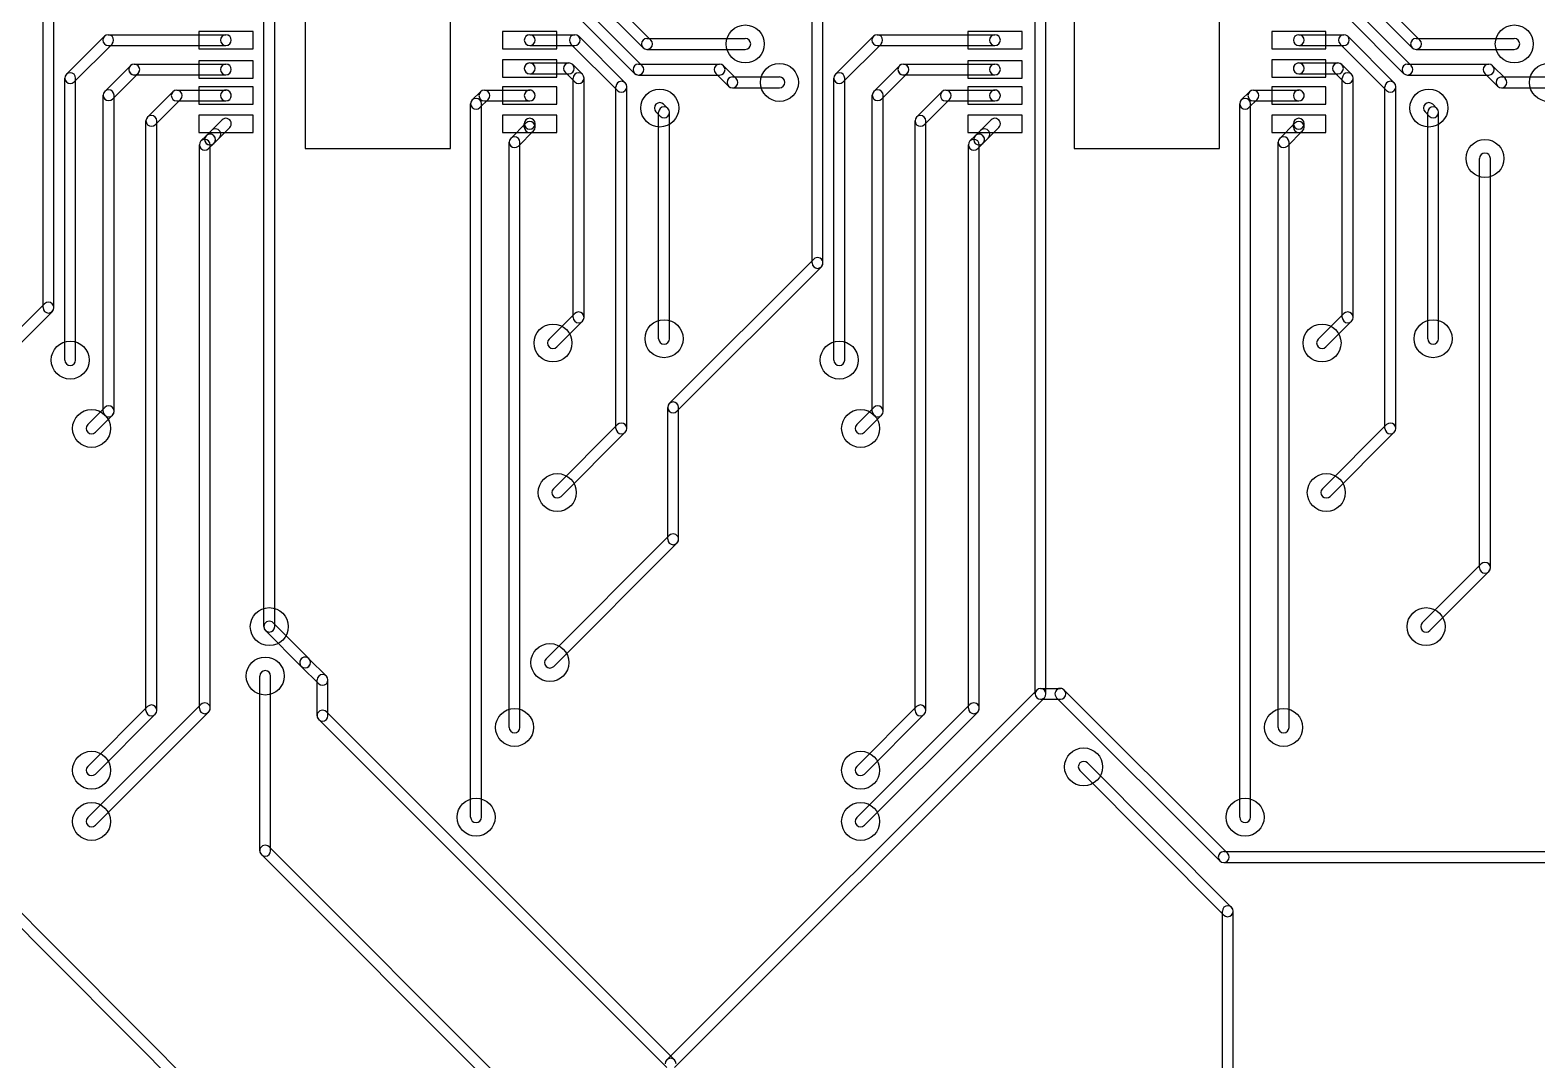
# Model space of a CAD drawing. Extents: x 67 to 209, y -168 to -95.
# Drawn here: x 131.86 to 167.13, y -133.18 to -109.08 of the extents above; entities that cross this region are included whole.
import ezdxf

# ---------------------------------------------------------------- set-up
doc = ezdxf.new("R2010")
doc.units = 0
doc.header["$MEASUREMENT"] = 0
doc.layers.add('BLACK', color=250, linetype='CONTINUOUS')

msp = doc.modelspace()

# ---------------------------------------------------------------- linework, layer by layer
at = {"layer": 'BLACK'}
for p, q in [((138.3, -102.15), (138.3, -111.85)), ((141.7, -111.85), (141.7, -102.15)), ((150.165, -114.527), (150.165, -102.192)), ((150.419, -114.527), (150.419, -102.192)), ((156.3, -102.15), (156.3, -111.85)), ((159.7, -111.85), (159.7, -102.15)), ((132.165, -115.571), (132.165, -103.82)), ((132.419, -115.571), (132.419, -103.82)), ((137.333, -123.04), (137.333, -105.019)), ((137.587, -123.04), (137.587, -105.019)), ((155.384, -124.613), (155.384, -104.943)), ((155.638, -124.613), (155.638, -104.943)), ((144.826, -108.106), (146.21, -109.49)), ((145.006, -107.926), (146.39, -109.31)), ((162.826, -108.106), (164.21, -109.49)), ((163.006, -107.926), (164.39, -109.31)), ((144.841, -108.561), (146.19, -109.91)), ((162.841, -108.561), (164.19, -109.91)), ((144.661, -108.741), (146.01, -110.09)), ((162.661, -108.741), (164.01, -110.09)), ((133.599, -109.221), (132.71, -110.11)), ((133.689, -109.184), (136.444, -109.184)), ((137.079, -109.108), (135.809, -109.108)), ((135.809, -109.108), (135.809, -109.515)), ((136.444, -109.184), (136.444, -109.184)), ((136.533, -109.221), (136.534, -109.222)), ((137.079, -109.515), (137.079, -109.108)), ((144.191, -109.108), (142.921, -109.108)), ((142.921, -109.108), (142.921, -109.515)), ((143.467, -109.221), (143.466, -109.222)), ((143.556, -109.184), (143.556, -109.184)), ((143.556, -109.184), (144.611, -109.184)), ((144.191, -109.515), (144.191, -109.108)), ((144.701, -109.221), (145.79, -110.31)), ((146.3, -109.273), (148.6, -109.273)), ((151.599, -109.221), (150.71, -110.11)), ((151.689, -109.184), (154.444, -109.184)), ((155.079, -109.108), (153.809, -109.108)), ((153.809, -109.108), (153.809, -109.515)), ((154.444, -109.184), (154.444, -109.184)), ((154.533, -109.221), (154.534, -109.222)), ((155.079, -109.515), (155.079, -109.108)), ((162.191, -109.108), (160.921, -109.108)), ((160.921, -109.108), (160.921, -109.515)), ((161.467, -109.221), (161.466, -109.222)), ((161.556, -109.184), (161.556, -109.184)), ((161.556, -109.184), (162.611, -109.184)), ((162.191, -109.515), (162.191, -109.108)), ((162.701, -109.221), (163.79, -110.31)), ((164.3, -109.273), (166.6, -109.273)), ((133.779, -109.401), (132.89, -110.29)), ((133.689, -109.438), (136.444, -109.438)), ((135.809, -109.515), (137.079, -109.515)), ((136.354, -109.401), (136.354, -109.401)), ((136.444, -109.438), (136.444, -109.438)), ((142.921, -109.515), (144.191, -109.515)), ((143.556, -109.438), (143.556, -109.438)), ((143.556, -109.438), (144.611, -109.438)), ((143.646, -109.401), (143.646, -109.401)), ((144.521, -109.401), (145.61, -110.49)), ((146.3, -109.527), (148.6, -109.527)), ((151.779, -109.401), (150.89, -110.29)), ((151.689, -109.438), (154.444, -109.438)), ((153.809, -109.515), (155.079, -109.515)), ((154.354, -109.401), (154.354, -109.401)), ((154.444, -109.438), (154.444, -109.438)), ((160.921, -109.515), (162.191, -109.515)), ((161.556, -109.438), (161.556, -109.438)), ((161.556, -109.438), (162.611, -109.438)), ((161.646, -109.401), (161.646, -109.401)), ((162.521, -109.401), (163.61, -110.49)), ((164.3, -109.527), (166.6, -109.527)), ((134.21, -109.91), (133.61, -110.51)), ((134.173, -110), (134.173, -109.997)), ((134.3, -109.87), (136.444, -109.87)), ((134.427, -110), (134.427, -109.997)), ((137.079, -109.794), (135.809, -109.794)), ((135.809, -109.794), (135.809, -110.2)), ((136.444, -109.87), (136.444, -109.87)), ((136.534, -109.907), (136.534, -109.907)), ((137.079, -110.2), (137.079, -109.794)), ((144.191, -109.769), (142.921, -109.769)), ((142.921, -109.769), (142.921, -110.175)), ((143.556, -109.845), (143.556, -109.845)), ((143.556, -109.845), (144.472, -109.845)), ((143.646, -109.882), (143.646, -109.882)), ((144.191, -110.175), (144.191, -109.769)), ((144.562, -109.882), (144.79, -110.11)), ((146.1, -109.873), (148, -109.873)), ((148.09, -109.91), (148.39, -110.21)), ((152.21, -109.91), (151.61, -110.51)), ((152.173, -110), (152.173, -109.997)), ((152.3, -109.87), (154.444, -109.87)), ((152.427, -110), (152.427, -109.997)), ((155.079, -109.794), (153.809, -109.794)), ((153.809, -109.794), (153.809, -110.2)), ((154.444, -109.87), (154.444, -109.87)), ((154.534, -109.907), (154.534, -109.907)), ((155.079, -110.2), (155.079, -109.794)), ((162.191, -109.769), (160.921, -109.769)), ((160.921, -109.769), (160.921, -110.175)), ((161.556, -109.845), (161.556, -109.845)), ((161.556, -109.845), (162.472, -109.845)), ((161.646, -109.882), (161.646, -109.882)), ((162.191, -110.175), (162.191, -109.769)), ((162.562, -109.882), (162.79, -110.11)), ((164.1, -109.873), (166, -109.873)), ((166.09, -109.91), (166.39, -110.21)), ((132.673, -116.8), (132.673, -110.2)), ((132.927, -116.8), (132.927, -110.2)), ((134.39, -110.09), (133.79, -110.69)), ((134.3, -110.124), (136.444, -110.124)), ((135.809, -110.2), (137.079, -110.2)), ((136.354, -110.087), (136.354, -110.087)), ((136.444, -110.124), (136.444, -110.124)), ((142.921, -110.175), (144.191, -110.175)), ((143.466, -110.062), (143.466, -110.062)), ((143.556, -110.099), (143.556, -110.099)), ((143.556, -110.099), (144.472, -110.099)), ((144.382, -110.062), (144.61, -110.29)), ((144.573, -115.8), (144.573, -110.2)), ((144.827, -115.8), (144.827, -110.2)), ((146.1, -110.127), (148, -110.127)), ((147.91, -110.09), (148.21, -110.39)), ((148.3, -110.173), (149.4, -110.173)), ((150.673, -116.8), (150.673, -110.2)), ((150.927, -116.8), (150.927, -110.2)), ((152.39, -110.09), (151.79, -110.69)), ((152.3, -110.124), (154.444, -110.124)), ((153.809, -110.2), (155.079, -110.2)), ((154.354, -110.087), (154.354, -110.087)), ((154.444, -110.124), (154.444, -110.124)), ((160.921, -110.175), (162.191, -110.175)), ((161.466, -110.062), (161.466, -110.062)), ((161.556, -110.099), (161.556, -110.099)), ((161.556, -110.099), (162.472, -110.099)), ((162.382, -110.062), (162.61, -110.29)), ((162.573, -115.8), (162.573, -110.2)), ((162.827, -115.8), (162.827, -110.2)), ((164.1, -110.127), (166, -110.127)), ((165.91, -110.09), (166.21, -110.39)), ((166.3, -110.173), (167.4, -110.173)), ((133.573, -118), (133.573, -110.6)), ((133.827, -118), (133.827, -110.6)), ((135.203, -110.517), (134.61, -111.11)), ((135.383, -110.697), (134.79, -111.29)), ((135.293, -110.48), (136.444, -110.48)), ((135.293, -110.734), (136.444, -110.734)), ((137.079, -110.404), (135.809, -110.404)), ((135.809, -110.404), (135.809, -110.81)), ((136.354, -110.517), (136.354, -110.517)), ((136.444, -110.48), (136.444, -110.48)), ((136.444, -110.734), (136.444, -110.734)), ((136.534, -110.697), (136.534, -110.697)), ((137.079, -110.81), (137.079, -110.404)), ((142.403, -110.517), (142.21, -110.71)), ((142.583, -110.697), (142.39, -110.89)), ((142.493, -110.48), (143.556, -110.48)), ((142.493, -110.734), (143.556, -110.734)), ((144.191, -110.404), (142.921, -110.404)), ((142.921, -110.404), (142.921, -110.81)), ((143.466, -110.517), (143.466, -110.517)), ((143.556, -110.48), (143.556, -110.48)), ((143.556, -110.734), (143.556, -110.734)), ((143.646, -110.697), (143.646, -110.697)), ((144.191, -110.81), (144.191, -110.404)), ((145.573, -118.4), (145.573, -110.4)), ((145.827, -118.4), (145.827, -110.4)), ((148.3, -110.427), (149.4, -110.427)), ((151.573, -118), (151.573, -110.6)), ((151.827, -118), (151.827, -110.6)), ((153.203, -110.517), (152.61, -111.11)), ((153.383, -110.697), (152.79, -111.29)), ((153.293, -110.48), (154.444, -110.48)), ((153.293, -110.734), (154.444, -110.734)), ((155.079, -110.404), (153.809, -110.404)), ((153.809, -110.404), (153.809, -110.81)), ((154.354, -110.517), (154.354, -110.517)), ((154.444, -110.48), (154.444, -110.48)), ((154.444, -110.734), (154.444, -110.734)), ((154.534, -110.697), (154.534, -110.697)), ((155.079, -110.81), (155.079, -110.404)), ((160.403, -110.517), (160.21, -110.71)), ((160.583, -110.697), (160.39, -110.89)), ((160.493, -110.48), (161.556, -110.48)), ((160.493, -110.734), (161.556, -110.734)), ((162.191, -110.404), (160.921, -110.404)), ((160.921, -110.404), (160.921, -110.81)), ((161.466, -110.517), (161.466, -110.517)), ((161.556, -110.48), (161.556, -110.48)), ((161.556, -110.734), (161.556, -110.734)), ((161.646, -110.697), (161.646, -110.697)), ((162.191, -110.81), (162.191, -110.404)), ((163.573, -118.4), (163.573, -110.4)), ((163.827, -118.4), (163.827, -110.4)), ((166.3, -110.427), (167.4, -110.427)), ((135.809, -110.81), (137.079, -110.81)), ((137.079, -111.064), (135.809, -111.064)), ((135.809, -111.064), (135.809, -111.47)), ((137.079, -111.47), (137.079, -111.064)), ((142.173, -127.5), (142.173, -110.8)), ((142.427, -127.5), (142.427, -110.8)), ((142.921, -110.81), (144.191, -110.81)), ((144.191, -111.064), (142.921, -111.064)), ((142.921, -111.064), (142.921, -111.47)), ((144.191, -111.47), (144.191, -111.064)), ((146.51, -110.99), (146.61, -111.09)), ((146.573, -116.3), (146.573, -111)), ((146.69, -110.81), (146.79, -110.91)), ((146.827, -116.3), (146.827, -111)), ((153.809, -110.81), (155.079, -110.81)), ((155.079, -111.064), (153.809, -111.064)), ((153.809, -111.064), (153.809, -111.47)), ((155.079, -111.47), (155.079, -111.064)), ((160.173, -127.5), (160.173, -110.8)), ((160.427, -127.5), (160.427, -110.8)), ((160.921, -110.81), (162.191, -110.81)), ((162.191, -111.064), (160.921, -111.064)), ((160.921, -111.064), (160.921, -111.47)), ((162.191, -111.47), (162.191, -111.064)), ((164.51, -110.99), (164.61, -111.09)), ((164.573, -116.3), (164.573, -111)), ((164.69, -110.81), (164.79, -110.91)), ((164.827, -116.3), (164.827, -111)), ((134.573, -125), (134.573, -111.2)), ((134.827, -125), (134.827, -111.2)), ((135.984, -111.548), (136.354, -111.177)), ((135.984, -111.548), (136.107, -111.424)), ((136.164, -111.727), (136.534, -111.357)), ((143.466, -111.254), (143.11, -111.61)), ((143.646, -111.434), (143.29, -111.79)), ((143.429, -111.344), (143.429, -111.267)), ((143.429, -111.267), (143.429, -111.267)), ((143.683, -111.344), (143.683, -111.267)), ((143.683, -111.267), (143.683, -111.267)), ((152.573, -125), (152.573, -111.2)), ((152.827, -125), (152.827, -111.2)), ((153.984, -111.548), (154.354, -111.177)), ((153.984, -111.548), (154.107, -111.424)), ((154.164, -111.727), (154.534, -111.357)), ((161.466, -111.254), (161.11, -111.61)), ((161.646, -111.434), (161.29, -111.79)), ((161.429, -111.344), (161.429, -111.267)), ((161.429, -111.267), (161.429, -111.267)), ((161.683, -111.344), (161.683, -111.267)), ((161.683, -111.267), (161.683, -111.267)), ((135.809, -111.47), (137.079, -111.47)), ((135.823, -124.95), (135.823, -111.761)), ((135.86, -111.671), (135.984, -111.548)), ((136.04, -111.851), (136.163, -111.727)), ((136.074, -111.511), (136.074, -111.511)), ((136.074, -111.765), (136.074, -111.765)), ((136.077, -124.95), (136.077, -111.761)), ((136.163, -111.727), (136.287, -111.604)), ((142.921, -111.47), (144.191, -111.47)), ((143.073, -125.4), (143.073, -111.7)), ((143.327, -125.4), (143.327, -111.7)), ((153.809, -111.47), (155.079, -111.47)), ((153.823, -124.95), (153.823, -111.761)), ((153.86, -111.671), (153.984, -111.548)), ((154.04, -111.851), (154.163, -111.727)), ((154.074, -111.511), (154.074, -111.511)), ((154.074, -111.765), (154.074, -111.765)), ((154.077, -124.95), (154.077, -111.761)), ((154.163, -111.727), (154.287, -111.604)), ((160.921, -111.47), (162.191, -111.47)), ((161.073, -125.4), (161.073, -111.7)), ((161.327, -125.4), (161.327, -111.7)), ((138.3, -111.85), (141.7, -111.85)), ((156.3, -111.85), (159.7, -111.85)), ((165.787, -121.662), (165.787, -112.081)), ((166.041, -121.662), (166.041, -112.081)), ((146.822, -117.817), (150.202, -114.437)), ((147.002, -117.997), (150.382, -114.617)), ((132.202, -115.481), (127.266, -120.416)), ((132.382, -115.661), (127.446, -120.596)), ((144.61, -115.71), (144.01, -116.31)), ((144.79, -115.89), (144.19, -116.49)), ((162.61, -115.71), (162.01, -116.31)), ((162.79, -115.89), (162.19, -116.49)), ((133.61, -117.91), (133.21, -118.31)), ((133.79, -118.09), (133.39, -118.49)), ((146.785, -120.996), (146.785, -117.907)), ((147.039, -120.996), (147.039, -117.907)), ((151.61, -117.91), (151.21, -118.31)), ((151.79, -118.09), (151.39, -118.49)), ((145.61, -118.31), (144.11, -119.81)), ((145.79, -118.49), (144.29, -119.99)), ((163.61, -118.31), (162.11, -119.81)), ((163.79, -118.49), (162.29, -119.99)), ((143.937, -123.791), (146.822, -120.906)), ((144.117, -123.971), (147.002, -121.086)), ((165.824, -121.572), (164.446, -122.95)), ((166.004, -121.752), (164.626, -123.13)), ((138.389, -123.789), (137.55, -122.95)), ((138.209, -123.969), (137.37, -123.13)), ((138.172, -123.88), (138.172, -123.879)), ((138.616, -124.376), (138.209, -123.97)), ((138.796, -124.196), (138.389, -123.79)), ((138.426, -123.88), (138.426, -123.879)), ((137.238, -128.284), (137.238, -124.196)), ((137.492, -128.284), (137.492, -124.196)), ((138.579, -125.124), (138.579, -124.286)), ((138.833, -125.124), (138.833, -124.286)), ((155.511, -124.486), (155.976, -124.486)), ((155.421, -124.523), (146.763, -133.181)), ((155.601, -124.703), (146.943, -133.361)), ((155.511, -124.74), (155.976, -124.74)), ((159.708, -128.524), (155.886, -124.703)), ((159.888, -128.344), (156.066, -124.523)), ((133.21, -127.51), (135.86, -124.86)), ((134.61, -124.91), (133.21, -126.31)), ((133.39, -127.69), (136.04, -125.04)), ((134.79, -125.09), (133.39, -126.49)), ((146.943, -133.181), (138.796, -125.034)), ((151.21, -127.51), (153.86, -124.86)), ((152.61, -124.91), (151.21, -126.31)), ((151.39, -127.69), (154.04, -125.04)), ((152.79, -125.09), (151.39, -126.49)), ((138.604, -136.712), (127.455, -125.524)), ((146.763, -133.361), (138.616, -125.214)), ((138.425, -136.891), (127.276, -125.703)), ((159.981, -129.612), (156.612, -126.231)), ((159.801, -129.791), (156.432, -126.41)), ((146.142, -136.881), (137.455, -128.194)), ((159.798, -128.307), (169.645, -128.307)), ((145.962, -137.061), (137.275, -128.374)), ((159.798, -128.561), (169.645, -128.561)), ((159.767, -133.474), (159.767, -129.699)), ((160.021, -133.474), (160.021, -129.699))]:
    msp.add_line(p, q, dxfattribs=at)
for centre in [(148.6, -109.4), (166.6, -109.4), (149.4, -110.3), (167.4, -110.3), (146.6, -110.9), (164.6, -110.9), (165.914, -112.081), (144.1, -116.4), (146.7, -116.3), (162.1, -116.4), (164.7, -116.3), (132.8, -116.8), (150.8, -116.8), (133.3, -118.4), (151.3, -118.4), (144.2, -119.9), (162.2, -119.9), (137.46, -123.04), (164.536, -123.04), (137.365, -124.196), (144.027, -123.881), (143.2, -125.4), (161.2, -125.4), (156.519, -126.323), (133.3, -126.4), (151.3, -126.4), (133.3, -127.6), (142.3, -127.5), (151.3, -127.6), (160.3, -127.5)]:
    msp.add_circle(centre, 0.4445, dxfattribs=at)
for centre, start, end in [((133.689, -109.311), 90, 270), ((133.689, -109.311), -45, 135), ((136.444, -109.311), 90, 270), ((136.444, -109.311), 45, 225), ((136.444, -109.311), 225, 405), ((136.444, -109.311), 270, 450), ((136.444, -109.311), 270, 450), ((143.556, -109.311), 90, 270), ((143.556, -109.311), 90, 270), ((143.556, -109.311), 135, 315), ((143.556, -109.311), -45, 135), ((143.556, -109.311), 270, 450), ((144.611, -109.311), 45, 225), ((144.611, -109.311), 270, 450), ((146.3, -109.4), 90, 270), ((146.3, -109.4), 225, 405), ((148.6, -109.4), 270, 450), ((151.689, -109.311), 90, 270), ((151.689, -109.311), -45, 135), ((154.444, -109.311), 90, 270), ((154.444, -109.311), 45, 225), ((154.444, -109.311), 225, 405), ((154.444, -109.311), 270, 450), ((154.444, -109.311), 270, 450), ((161.556, -109.311), 90, 270), ((161.556, -109.311), 90, 270), ((161.556, -109.311), 135, 315), ((161.556, -109.311), -45, 135), ((161.556, -109.311), 270, 450), ((162.611, -109.311), 45, 225), ((162.611, -109.311), 270, 450), ((164.3, -109.4), 90, 270), ((164.3, -109.4), 225, 405), ((166.6, -109.4), 270, 450), ((134.3, -109.997), 360, 540), ((134.3, -109.997), 90, 270), ((134.3, -110), 180, 360), ((134.3, -110), -45, 135), ((136.444, -109.997), 90, 270), ((136.444, -109.997), 45, 225), ((136.444, -109.997), 225, 405), ((136.444, -109.997), 270, 450), ((136.444, -109.997), 270, 450), ((143.556, -109.972), 90, 270), ((143.556, -109.972), 90, 270), ((143.556, -109.972), 405, 585), ((143.556, -109.972), 225, 405), ((143.556, -109.972), 270, 450), ((144.472, -109.972), 45, 225), ((144.472, -109.972), 270, 450), ((146.1, -110), 90, 270), ((146.1, -110), 225, 405), ((148, -110), 45, 225), ((148, -110), 270, 450), ((152.3, -109.997), 360, 540), ((152.3, -109.997), 90, 270), ((152.3, -110), 180, 360), ((152.3, -110), -45, 135), ((154.444, -109.997), 90, 270), ((154.444, -109.997), 45, 225), ((154.444, -109.997), 225, 405), ((154.444, -109.997), 270, 450), ((154.444, -109.997), 270, 450), ((161.556, -109.972), 90, 270), ((161.556, -109.972), 90, 270), ((161.556, -109.972), 405, 585), ((161.556, -109.972), 225, 405), ((161.556, -109.972), 270, 450), ((162.472, -109.972), 45, 225), ((162.472, -109.972), 270, 450), ((164.1, -110), 90, 270), ((164.1, -110), 225, 405), ((166, -110), 45, 225), ((166, -110), 270, 450), ((132.8, -110.2), 360, 540), ((132.8, -110.2), 135, 315), ((144.7, -110.2), 360, 540), ((144.7, -110.2), 225, 405), ((145.7, -110.4), 360, 540), ((145.7, -110.4), 225, 405), ((148.3, -110.3), 90, 270), ((148.3, -110.3), 225, 405), ((149.4, -110.3), 270, 450), ((150.8, -110.2), 360, 540), ((150.8, -110.2), 135, 315), ((162.7, -110.2), 360, 540), ((162.7, -110.2), 225, 405), ((163.7, -110.4), 360, 540), ((163.7, -110.4), 225, 405), ((166.3, -110.3), 90, 270), ((166.3, -110.3), 225, 405), ((133.7, -110.6), 360, 540), ((133.7, -110.6), 135, 315), ((135.293, -110.607), 90, 270), ((135.293, -110.607), -45, 135), ((136.444, -110.607), 90, 270), ((136.444, -110.607), 135, 315), ((136.444, -110.607), 315, 495), ((136.444, -110.607), 270, 450), ((136.444, -110.607), 270, 450), ((142.3, -110.8), 360, 540), ((142.3, -110.8), 135, 315), ((142.493, -110.607), 90, 270), ((142.493, -110.607), -45, 135), ((143.556, -110.607), 90, 270), ((143.556, -110.607), 135, 315), ((143.556, -110.607), 315, 495), ((143.556, -110.607), 270, 450), ((143.556, -110.607), 270, 450), ((151.7, -110.6), 360, 540), ((151.7, -110.6), 135, 315), ((153.293, -110.607), 90, 270), ((153.293, -110.607), -45, 135), ((154.444, -110.607), 90, 270), ((154.444, -110.607), 135, 315), ((154.444, -110.607), 315, 495), ((154.444, -110.607), 270, 450), ((154.444, -110.607), 270, 450), ((160.3, -110.8), 360, 540), ((160.3, -110.8), 135, 315), ((160.493, -110.607), 90, 270), ((160.493, -110.607), -45, 135), ((161.556, -110.607), 90, 270), ((161.556, -110.607), 135, 315), ((161.556, -110.607), 315, 495), ((161.556, -110.607), 270, 450), ((161.556, -110.607), 270, 450), ((134.7, -111.2), 360, 540), ((146.6, -110.9), 45, 225), ((146.7, -111), 360, 540), ((146.7, -111), 225, 405), ((152.7, -111.2), 360, 540), ((164.6, -110.9), 45, 225), ((164.7, -111), 360, 540), ((164.7, -111), 225, 405), ((134.7, -111.2), 135, 315), ((136.197, -111.514), 315, 495), ((136.444, -111.267), 315, 495), ((143.556, -111.267), 360, 540), ((143.556, -111.267), 360, 540), ((143.556, -111.267), 180, 360), ((143.556, -111.344), 180, 360), ((143.556, -111.344), -45, 135), ((152.7, -111.2), 135, 315), ((154.197, -111.514), 315, 495), ((154.444, -111.267), 315, 495), ((161.556, -111.267), 360, 540), ((161.556, -111.267), 360, 540), ((161.556, -111.267), 180, 360), ((161.556, -111.344), 180, 360), ((161.556, -111.344), -45, 135), ((135.95, -111.761), 360, 540), ((135.95, -111.761), 135, 315), ((136.074, -111.638), 90, 270), ((136.074, -111.638), 135, 315), ((136.074, -111.638), 135, 315), ((136.074, -111.638), 315, 495), ((136.074, -111.638), 270, 450), ((143.2, -111.7), 360, 540), ((143.2, -111.7), 135, 315), ((153.95, -111.761), 360, 540), ((153.95, -111.761), 135, 315), ((154.074, -111.638), 90, 270), ((154.074, -111.638), 135, 315), ((154.074, -111.638), 135, 315), ((154.074, -111.638), 315, 495), ((154.074, -111.638), 270, 450), ((161.2, -111.7), 360, 540), ((161.2, -111.7), 135, 315), ((165.914, -112.081), 360, 540), ((150.292, -114.527), 180, 360), ((150.292, -114.527), 315, 495), ((132.292, -115.571), 180, 360), ((132.292, -115.571), -45, 135), ((144.7, -115.8), 180, 360), ((144.7, -115.8), -45, 135), ((162.7, -115.8), 180, 360), ((162.7, -115.8), -45, 135), ((144.1, -116.4), 135, 315), ((146.7, -116.3), 180, 360), ((162.1, -116.4), 135, 315), ((164.7, -116.3), 180, 360), ((132.8, -116.8), 180, 360), ((150.8, -116.8), 180, 360), ((146.912, -117.907), 360, 540), ((133.7, -118), 180, 360), ((133.7, -118), -45, 135), ((146.912, -117.907), 135, 315), ((151.7, -118), 180, 360), ((151.7, -118), -45, 135), ((133.3, -118.4), 135, 315), ((145.7, -118.4), 180, 360), ((145.7, -118.4), -45, 135), ((151.3, -118.4), 135, 315), ((163.7, -118.4), 180, 360), ((163.7, -118.4), -45, 135), ((144.2, -119.9), 135, 315), ((162.2, -119.9), 135, 315), ((146.912, -120.996), 315, 495), ((146.912, -120.996), 180, 360), ((165.914, -121.662), 180, 360), ((165.914, -121.662), -45, 135), ((137.46, -123.04), 405, 585), ((137.46, -123.04), 180, 360), ((164.536, -123.04), 135, 315), ((138.299, -123.879), 360, 540), ((138.299, -123.88), 405, 585), ((137.365, -124.196), 360, 540), ((138.299, -123.88), 180, 360), ((138.299, -123.879), 225, 405), ((144.027, -123.881), 135, 315), ((138.706, -124.286), 360, 540), ((138.706, -124.286), 225, 405), ((155.511, -124.613), 90, 270), ((155.511, -124.613), -45, 135), ((155.976, -124.613), 405, 585), ((155.976, -124.613), 270, 450), ((135.95, -124.95), 315, 495), ((153.95, -124.95), 315, 495), ((155.511, -124.613), 180, 360), ((134.7, -125), 180, 360), ((134.7, -125), -45, 135), ((135.95, -124.95), 180, 360), ((138.706, -125.124), 405, 585), ((138.706, -125.124), 180, 360), ((152.7, -125), 180, 360), ((152.7, -125), -45, 135), ((153.95, -124.95), 180, 360), ((143.2, -125.4), 180, 360), ((161.2, -125.4), 180, 360), ((156.522, -126.32), 404.9, 584.9), ((133.3, -126.4), 135, 315), ((151.3, -126.4), 135, 315), ((133.3, -127.6), 135, 315), ((142.3, -127.5), 180, 360), ((151.3, -127.6), 135, 315), ((160.3, -127.5), 180, 360), ((137.365, -128.284), 405, 585), ((137.365, -128.284), 180, 360), ((159.798, -128.434), 90, 270), ((159.798, -128.434), 225, 405), ((159.894, -129.699), 360, 540), ((159.891, -129.702), 224.9, 404.9), ((146.853, -133.271), 360, 540)]:
    msp.add_arc(centre, 0.127, start, end, dxfattribs=at)

doc.saveas('drawing.dxf')
